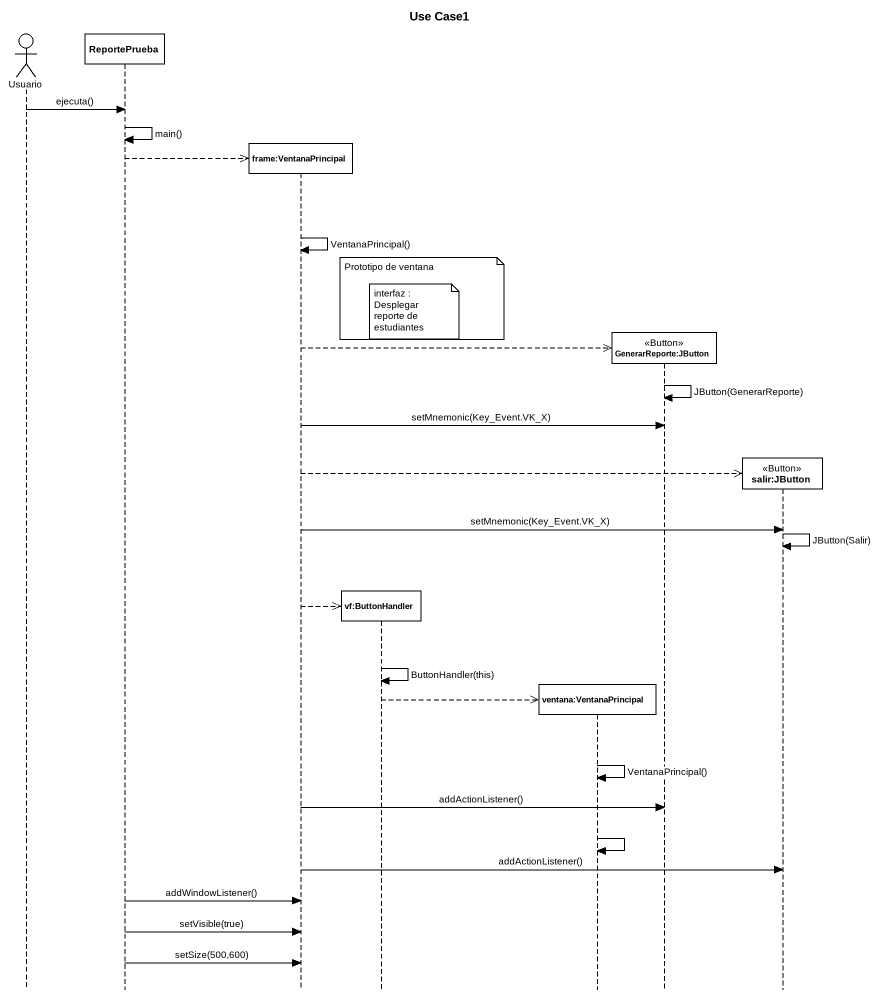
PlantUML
@startuml
title Use Case1
hide footbox
actor Usuario
participant ReportePrueba
participant "frame:VentanaPrincipal" as frame_VentanaPrincipal
participant "vf:ButtonHandler" as vf_ButtonHandler
participant "ventana:VentanaPrincipal" as ventana_VentanaPrincipal
participant "GenerarReporte:JButton" as GenerarReporte_JButton <<Button>>
participant "salir:JButton" as salir_JButton <<Button>>

Usuario -> ReportePrueba : ejecuta()
ReportePrueba -> ReportePrueba : main()
ReportePrueba -->> frame_VentanaPrincipal **
frame_VentanaPrincipal -> frame_VentanaPrincipal : VentanaPrincipal()
note over vf_ButtonHandler : Prototipo de ventana
note over vf_ButtonHandler : interfaz : Desplegar reporte de estudiantes
frame_VentanaPrincipal -->> GenerarReporte_JButton **
GenerarReporte_JButton -> GenerarReporte_JButton : JButton(GenerarReporte)
frame_VentanaPrincipal -> GenerarReporte_JButton : setMnemonic(Key_Event.VK_X)
frame_VentanaPrincipal -->> salir_JButton **
frame_VentanaPrincipal -> salir_JButton : setMnemonic(Key_Event.VK_X)
salir_JButton -> salir_JButton : JButton(Salir)
frame_VentanaPrincipal -->> vf_ButtonHandler **
vf_ButtonHandler -> vf_ButtonHandler : ButtonHandler(this)
vf_ButtonHandler -->> ventana_VentanaPrincipal **
ventana_VentanaPrincipal -> ventana_VentanaPrincipal : VentanaPrincipal()
frame_VentanaPrincipal -> GenerarReporte_JButton : addActionListener()
ventana_VentanaPrincipal -> ventana_VentanaPrincipal
frame_VentanaPrincipal -> salir_JButton : addActionListener()
ReportePrueba -> frame_VentanaPrincipal : addWindowListener()
ReportePrueba -> frame_VentanaPrincipal : setVisible(true)
ReportePrueba -> frame_VentanaPrincipal : setSize(500,600)
@enduml
